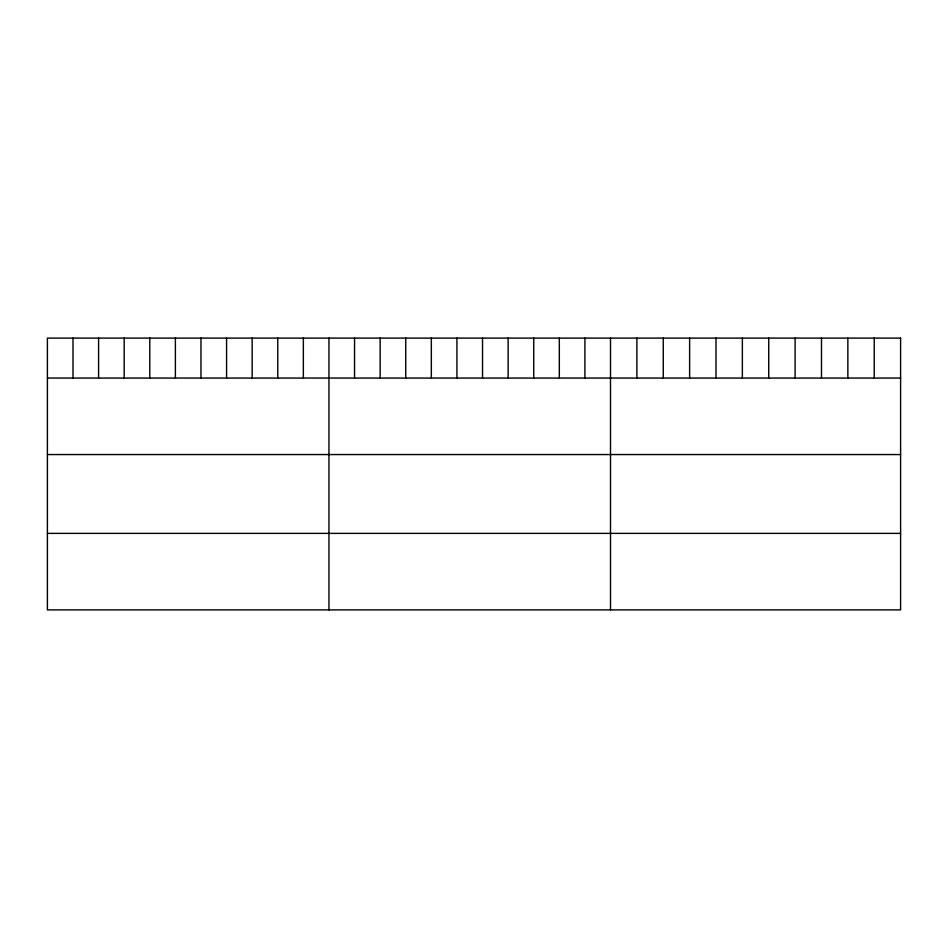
<?xml version="1.0" encoding="UTF-8"?>
<svg xmlns="http://www.w3.org/2000/svg" width="948" height="948" viewBox="0 0 948 948"><rect width="100%" height="100%" fill="white"/><g stroke="black" fill="none" stroke-linecap="round" stroke-linejoin="round"><path stroke-width="1.42" d="M47.4 378.051L900.6 378.051M47.4 454.554L900.6 454.554M47.4 533.38L900.6 533.38M874.234 338.104L874.234 378.051M847.856 338.104L847.856 378.051M821.489 338.104L821.489 378.051M795.111 338.104L795.111 378.051M768.745 338.104L768.745 378.051M742.367 338.104L742.367 378.051M716.001 338.104L716.001 378.051M689.623 338.104L689.623 378.051M663.256 338.104L663.256 378.051M636.878 338.104L636.878 378.051M610.512 338.104L610.512 609.896M584.916 338.104L584.916 378.051M559.32 338.104L559.32 378.051M533.724 338.104L533.724 378.051M508.128 338.104L508.128 378.051M482.532 338.104L482.532 378.051M456.936 338.104L456.936 378.051M431.34 338.104L431.34 378.051M405.744 338.104L405.744 378.051M380.148 338.104L380.148 378.051M354.552 338.104L354.552 378.051M328.956 338.104L328.956 609.896M303.36 338.104L303.36 378.051M277.764 338.104L277.764 378.051M252.168 338.104L252.168 378.051M226.572 338.104L226.572 378.051M200.976 338.104L200.976 378.051M175.38 338.104L175.38 378.051M149.784 338.104L149.784 378.051M124.188 338.104L124.188 378.051M98.592 338.104L98.592 378.051M72.996 338.104L72.996 378.051M900.6 338.104L47.4 338.104L47.4 609.896L900.6 609.896L900.6 338.104"/></g></svg>
